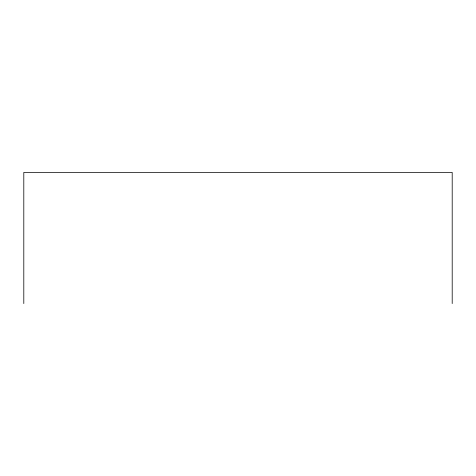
<?xml version="1.0" encoding="UTF-8"?>
<svg xmlns="http://www.w3.org/2000/svg" width="476" height="476" viewBox="0 0 476 476"><rect width="100%" height="100%" fill="white"/><g stroke="black" fill="none" stroke-linecap="round" stroke-linejoin="round"><path stroke-width="0.71" d="M452.2 303.581L452.2 172.419L23.8 172.419L23.8 303.581"/></g></svg>
